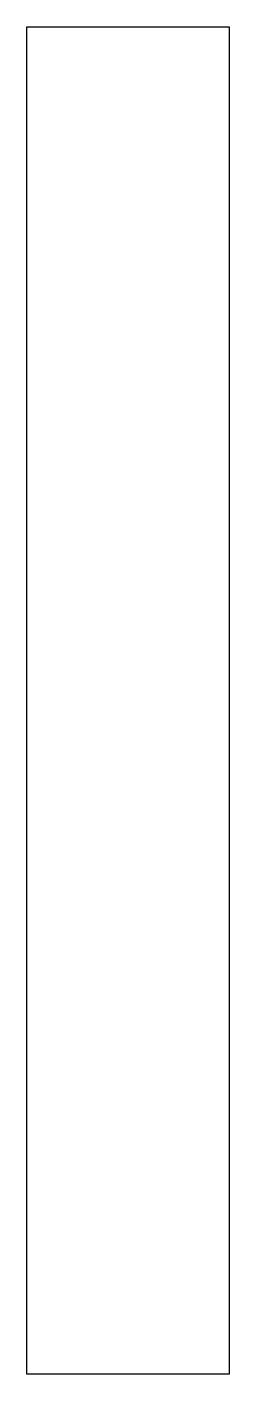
# Model space of a CAD drawing. Header units: metres. Extents: x 0 to 7.5, y 0 to 50.
import ezdxf

# ---------------------------------------------------------------- set-up
doc = ezdxf.new("R2010")
doc.units = ezdxf.units.M

msp = doc.modelspace()

# ---------------------------------------------------------------- linework, layer by layer
msp.add_lwpolyline([(7.5, 0), (0, 0), (0, 50), (7.5, 50), (7.5, 0)])

doc.saveas('drawing.dxf')
